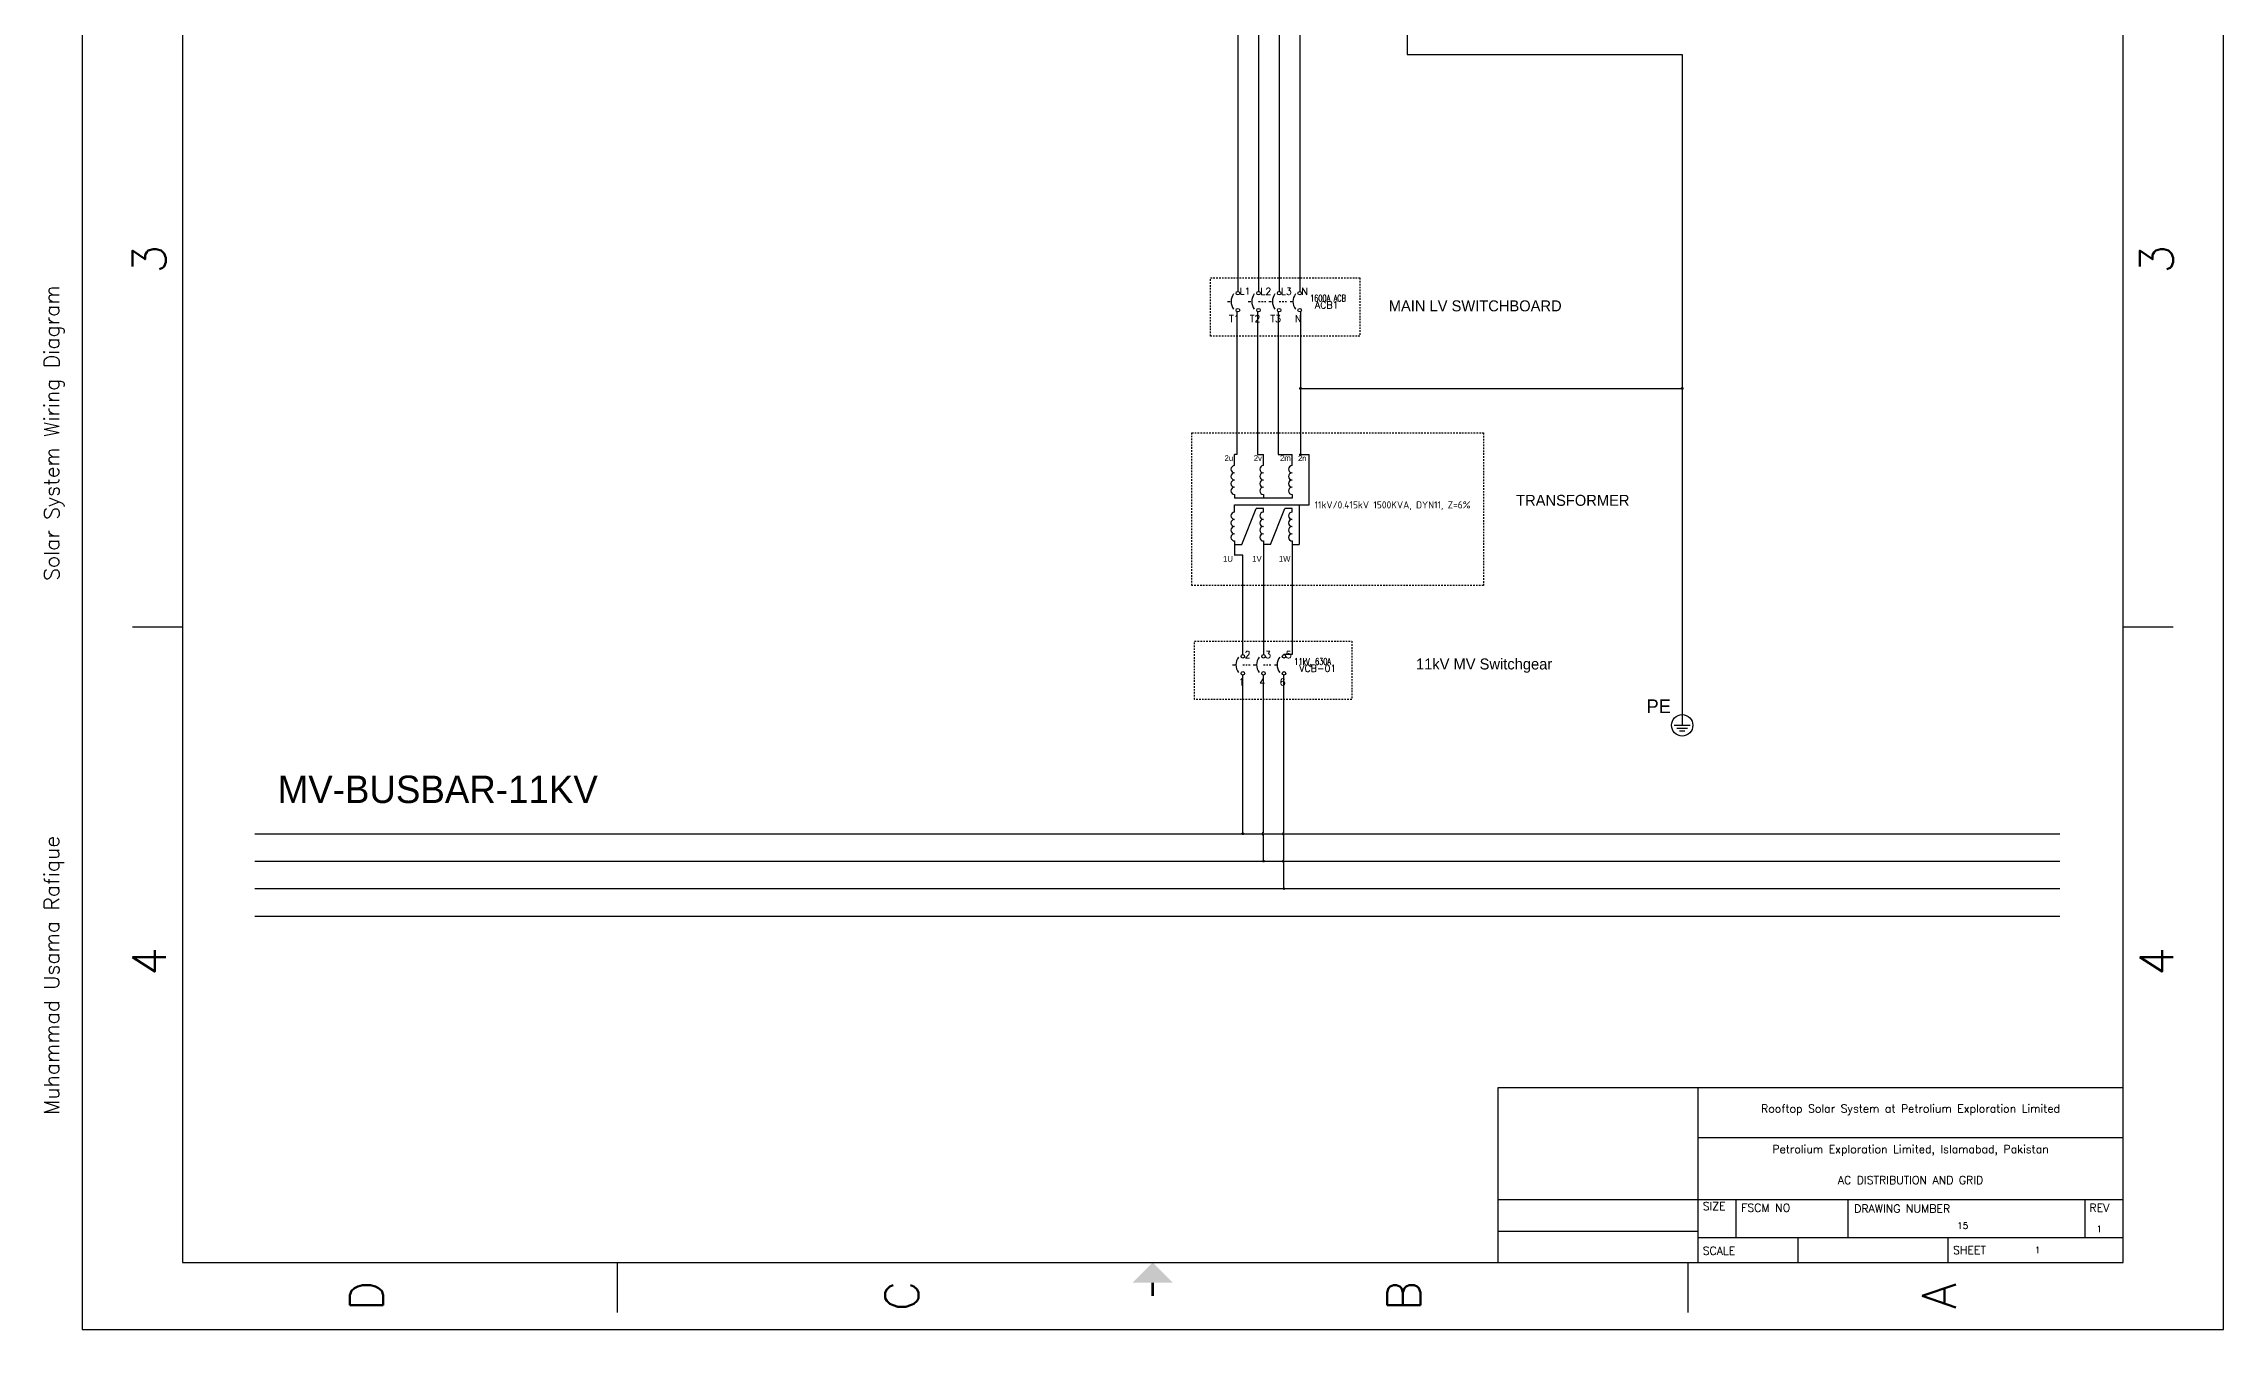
# Model space of a CAD drawing. Extents: x 1 to 170, y -32 to 186.
# Drawn here: x 1.2 to 170.1, y -31.6 to 68 of the extents above; entities that cross this region are included whole.
import ezdxf
from ezdxf.enums import TextEntityAlignment as Align

# ---------------------------------------------------------------- set-up
doc = ezdxf.new("R2010")
doc.units = 0
doc.header["$MEASUREMENT"] = 0
doc.linetypes.add('HIDDEN2', pattern=[0.1875, 0.125, -0.0625])
for name, color, linetype in [('GRN_12AWG', 3, 'Continuous'), ('LINK', 9, 'HIDDEN2'), ('LOCBOX', 92, 'HIDDEN2'), ('MISC', 2, 'Continuous'), ('RED_12AWG', 1, 'Continuous'), ('RED_18AWG', 1, 'Continuous'), ('SYMS', 7, 'Continuous'), ('TAGS', 51, 'Continuous'), ('TB_LABELS', 1, 'Continuous'), ('TERMS', 4, 'Continuous'), ('Title Block', 7, 'Continuous'), ('Viewport', 7, 'Continuous'), ('WHT_14AWG', 7, 'Continuous')]:
    doc.layers.add(name, color=color, linetype=linetype)
doc.styles.add('Roman', font='romans')
doc.styles.add('WD', font='romans.shx')
doc.styles.add('WD_IEC', font='isocp2.shx', dxfattribs={"width": 0.9, "height": 4})

# ---------------------------------------------------------------- blocks, each defined once
blk = doc.blocks.new('ANSI_border_C')
for p, q in [((20.5, 0.75), (20.5, 2.5)), ((14.25, 0.75), (20.5, 0.75))]:
    blk.add_line(p, q)
at = {"layer": 'Title Block'}
for p, q in [((0, 16), (0, 0)), ((21, 16), (0, 16)), ((21, 0), (21, 16)), ((5.25, 15.25), (5.25, 15.625)), ((15.75, 15.25), (15.75, 15.625)), ((0.5, 15.25), (0.5, 0.75)), ((20.5, 15.25), (0.5, 15.25)), ((15, 15.25), (15, 15)), ((20.5, 0.75), (20.5, 15.25)), ((15, 15), (20.5, 15)), ((0.125, 12), (0.5, 12)), ((20.5, 12), (20.875, 12)), ((0.125, 4), (0.5, 4)), ((20.5, 4), (20.875, 4)), ((0.5, 0.75), (20.5, 0.75)), ((5.25, 0.375), (5.25, 0.75)), ((15.75, 0.375), (15.75, 0.75)), ((0, 0), (21, 0))]:
    blk.add_line(p, q, dxfattribs=at)
at = {"layer": 'Title Block', "const_width": 0.02}
for points in [[(10.5, 15.5), (10.5, 15.4)], [(0.25, 8), (0.35, 8)], [(20.75, 8), (20.65, 8)], [(10.5, 0.5), (10.5, 0.6)]]:
    blk.add_lwpolyline(points, dxfattribs=at)
at = {"layer": 'Title Block'}
for points in [[(10.35, 15.4), (10.65, 15.4), (10.5, 15.25)], [(0.35, 7.85), (0.35, 8.15), (0.5, 8)], [(20.65, 7.85), (20.65, 8.15), (20.5, 8)], [(10.35, 0.6), (10.65, 0.6), (10.5, 0.75)]]:
    blk.add_solid(points, dxfattribs=at)
at = {"layer": 'Title Block', "style": 'Roman'}
for s, p in [('4', (2.75, 15.5)), ('3', (8, 15.5)), ('2', (13, 15.5)), ('1', (18.25, 15.5)), ('D', (0.25, 13.875)), ('D', (20.75, 13.875)), ('C', (0.25, 9.875)), ('C', (20.75, 9.875)), ('B', (0.25, 6.125)), ('B', (20.75, 6.125)), ('A', (0.25, 2.125)), ('A', (20.75, 2.125)), ('4', (2.75, 0.5)), ('3', (8, 0.5)), ('2', (13, 0.5)), ('1', (18.25, 0.5))]:
    blk.add_text(s, height=0.25, dxfattribs=at).set_placement(p, align=Align.MIDDLE_CENTER)
blk.add_text('REVISIONS', height=0.065, dxfattribs=at).set_placement((17.71, 15.083))
blk = doc.blocks.new('JIC_border_C')
at = {"xscale": 10.36509338838034, "yscale": 10.36509338838034, "zscale": 10.36509338838034, "rotation": 90}
blk.add_blockref('ANSI_border_C', (170.06, -31.63), dxfattribs=at)
blk = doc.blocks.new('JIC_tblock_desc_C')
for p, q in [((0, 0), (0, 1.75)), ((-6.25, 0), (0, 0))]:
    blk.add_line(p, q)
at = {"layer": 'Title Block'}
for p, q in [((-6.25, 0), (-6.25, 1.75)), ((-6.25, 1.75), (0, 1.75)), ((-4.25, 0), (-4.25, 1.75)), ((-4.25, 1.25), (0, 1.25)), ((-6.25, 0.63), (0, 0.63)), ((-3.87, 0.25), (-3.87, 0.63)), ((-2.75, 0.25), (-2.75, 0.63)), ((-0.38, 0.25), (-0.38, 0.63)), ((-6.25, 0.315), (-4.25, 0.315)), ((-4.25, 0.25), (0, 0.25)), ((-3.25, 0), (-3.25, 0.25)), ((-1.75, 0), (-1.75, 0.25))]:
    blk.add_line(p, q, dxfattribs=at)
at = {"color": 0, "style": 'Roman', "flags": 8}
for tag, p in [('FNAME', (-20.636, 6.819)), ('REVDATE', (-20.636, 4.106)), ('USER', (-20.636, 1.477))]:
    blk.add_attdef(tag, p, '', height=0.15, rotation=90, dxfattribs=at)
at = {"style": 'WD'}
for tag, p in [('PROJDESC', (-2.125, 1.5)), ('TITLE1', (-2.125, 1.095)), ('TITLE2', (-2.125, 0.785))]:
    blk.add_attdef(tag, text='', height=0.08, dxfattribs=at).set_placement(p, align=Align.CENTER)
at = {"style": 'WD', "flags": 1}
blk.add_attdef('WD_TB', (-5.57, 0.177), '', height=0.086, dxfattribs=at)
at = {"style": 'WD'}
for tag, p in [('SIZE', (-4.162, 0.32)), ('FSCM_NO', (-3.4, 0.337)), ('DWG_NO', (-1.659, 0.337)), ('REV', (-0.265, 0.303)), ('SCALE', (-3.634, 0.069)), ('SHEET', (-0.883, 0.092))]:
    blk.add_attdef(tag, p, '', height=0.065, dxfattribs=at)
at = {"layer": 'TB_LABELS', "style": 'WD'}
for s, p in [('SIZE', (-4.204, 0.604)), ('FSCM NO', (-3.819, 0.588)), ('DRAWING NUMBER', (-2.689, 0.579)), ('REV', (-0.336, 0.588)), ('SCALE', (-4.204, 0.158)), ('SHEET', (-1.701, 0.164))]:
    blk.add_text(s, height=0.08, dxfattribs=at).set_placement(p, align=Align.TOP_LEFT)
blk = doc.blocks.new('HXF1T26')
for p, q in [((-12.5, 0), (-17.5, 0)), ((-12.5, 0), (-13.75, 0)), ((-13.75, 0), (-13.75, -2.5)), ((-13.75, -2.5), (-1.25, -7.5)), ((-2.5, 0), (0, 0)), ((-1.25, -10), (-1.25, -7.5)), ((0, 0), (0, -22.5)), ((3.67, 0), (2.42, 0)), ((2.42, -20), (2.42, 0)), ((13.67, 0), (14.92, 0)), ((13.67, 0), (17.5, 0)), ((-12.5, -10), (-17.5, -10)), ((-13.75, -12.5), (-13.75, -10)), ((-13.75, -12.5), (-1.25, -17.5)), ((-2.5, -10), (-1.25, -10)), ((3.67, -10), (2.42, -10)), ((13.67, -10), (17.5, -10)), ((-12.5, -20), (-17.5, -20)), ((-13.75, -20), (-13.75, -22.5)), ((0, -22.5), (-13.75, -22.5)), ((-2.5, -20), (-1.25, -20)), ((-1.25, -20), (-1.25, -17.5)), ((3.67, -20), (2.42, -20)), ((13.67, -20), (17.5, -20))]:
    blk.add_line(p, q)
for centre in [(-11.25, 0), (-8.75, 0), (-6.25, 0), (-3.75, 0), (4.92, 0), (7.42, 0), (9.92, 0), (12.42, 0), (-11.25, -10), (-8.75, -10), (-6.25, -10), (-3.75, -10), (4.92, -10), (7.42, -10), (9.92, -10), (12.42, -10), (-11.25, -20), (-8.75, -20), (-6.25, -20), (-3.75, -20), (4.92, -20), (7.42, -20), (9.92, -20), (12.42, -20)]:
    blk.add_arc(centre, 1.25, 0, 180)
at = {"style": 'WD_IEC'}
for tag, height, p in [('INST', 2.5, (-18.66, 8.73)), ('LOC', 2.5, (-18.66, 5.73)), ('TAG1', 2.5, (-18.66, 2.73)), ('TERM04', 2, (17.29, 0.53)), ('TERM05', 2, (17.29, -9.47)), ('TERM06', 2, (17.29, -19.47)), ('DESC1', 2.5, (-20.23, -31.2)), ('RATING1', 2.5, (0.05, -27.77)), ('DESC3', 2.5, (-20.23, -37.2)), ('DESC2', 2.5, (-20.23, -34.2))]:
    blk.add_attdef(tag, text='', height=height, dxfattribs=at).set_placement(p, align=Align.RIGHT)
for tag, p in [('TERM01', (-17.71, 0.59)), ('TERM02', (-17.71, -9.41)), ('TERM03', (-17.71, -19.41))]:
    blk.add_attdef(tag, p, '', height=2, dxfattribs=at)
at = {"style": 'WD_IEC', "flags": 1}
for tag, p, height in [('X4TERM01', (-17.5, 0), 0.32), ('MFG', (-0.3, 5.37), 1.5), ('CAT', (-0.3, 2.87), 1.5), ('X1TERM04', (17.5, 0), 0.32), ('X4TERM02', (-17.5, -10), 0.32), ('X1TERM05', (17.5, -10), 0.32), ('X4TERM03', (-17.5, -20), 0.32), ('X1TERM06', (17.5, -20), 0.32), ('ASSYCODE', (19.66, -29.63), 1), ('FAMILY', (19.66, -31.17), 1), ('CATDESC', (19.66, -32.67), 1)]:
    blk.add_attdef(tag, p, '', height=height, dxfattribs=at)
at = {"lineweight": 15, "style": 'WD_IEC'}
blk.add_attdef('XREF', text='', height=2.5, dxfattribs=at).set_placement((-20.23, -28.2), align=Align.RIGHT)
blk.add_attdef('RATING2', (2.21, -27.69), '', height=2.5, dxfattribs=at)
blk = doc.blocks.new('HCB1')
blk.add_line((0, 0.173), (0, 0.126))
for centre in [(-0.155, 0), (0.155, 0)]:
    blk.add_circle(centre, 0.0322)
blk.add_arc((0, -0.109), 0.234, 53.1301, 126.8699)
at = {"style": 'WD', "width": 0.7}
for tag, p in [('INST', (0, 0.826)), ('DESC1', (0, 0.5)), ('DESC2', (0, 0.344)), ('LOC', (0, 0.656)), ('RATING1', (0, -0.188)), ('XREF', (0, -0.344))]:
    blk.add_attdef(tag, text='', height=0.125, dxfattribs=at).set_placement(p, align=Align.CENTER)
at = {"style": 'WD'}
blk.add_attdef('TAG1', text='', height=0.125, dxfattribs=at).set_placement((0, 0.188), align=Align.CENTER)
for tag, p, height, flags in [('X4TERM01', (-0.188, 0), 0.0125, 1), ('X1TERM02', (0.188, 0), 0.0125, 1), ('FAMILY', (0.205, 0.152), 0.01, 9), ('CONTACT', (0.205, 0.133), 0.01, 9)]:
    blk.add_attdef(tag, p, '', height=height, dxfattribs=dict(at, flags=flags))
for tag, p in [('X2LINK', (0, 0.219)), ('X8LINK', (0, 0))]:
    blk.add_attdef(tag, p, '', height=0.01, dxfattribs=at)
at = {"linetype": 'Continuous', "style": 'WD', "flags": 9}
for tag, p in [('ASSYCODE', (0.219, 0.062)), ('MFG', (0.228, 0.089)), ('CAT', (0.23, 0.108))]:
    blk.add_attdef(tag, text='', height=0.01, dxfattribs=at).set_placement(p, align=Align.CENTER)
at = {"linetype": 'Continuous', "style": 'WD', "flags": 8}
blk.add_attdef('TERM01', text='', height=0.125, dxfattribs=at).set_placement((-0.25, -0.031), align=Align.TOP_RIGHT)
blk.add_attdef('TERM02', text='', height=0.125, dxfattribs=at).set_placement((0.25, -0.031), align=Align.TOP_LEFT)
blk = doc.blocks.new('HCB2')
at = {"linetype": 'HIDDEN2'}
blk.add_line((0, 0.187), (0, 0.141), dxfattribs=at)
for centre in [(-0.155, 0), (0.155, 0)]:
    blk.add_circle(centre, 0.0322)
blk.add_arc((0, -0.109), 0.234, 53.1301, 126.8699)
at = {"style": 'WD', "width": 0.7}
for tag, p in [('INST', (0, 0.863)), ('LOC', (0, 0.693)), ('DESC1', (0, 0.537)), ('DESC2', (0, 0.38)), ('RATING1', (0, -0.188)), ('XREF', (0, -0.344))]:
    blk.add_attdef(tag, text='', height=0.125, dxfattribs=at).set_placement(p, align=Align.CENTER)
at = {"style": 'WD'}
blk.add_attdef('TAG2', text='', height=0.125, dxfattribs=at).set_placement((0, 0.224), align=Align.CENTER)
for tag, p, height, flags in [('X4TERM01', (-0.188, 0), 0.0125, 1), ('FAMILY', (0.054, 0.183), 0.01, 9), ('CONTACT', (0.054, 0.159), 0.01, 9), ('X1TERM02', (0.188, 0), 0.0125, 1)]:
    blk.add_attdef(tag, p, '', height=height, dxfattribs=dict(at, flags=flags))
for tag, p in [('X2LINK', (0, 0.219)), ('X8LINK', (0, 0))]:
    blk.add_attdef(tag, p, '', height=0.01, dxfattribs=at)
at = {"linetype": 'Continuous', "style": 'WD', "flags": 8}
blk.add_attdef('TERM01', text='', height=0.125, dxfattribs=at).set_placement((-0.25, -0.031), align=Align.TOP_RIGHT)
blk.add_attdef('TERM02', text='', height=0.125, dxfattribs=at).set_placement((0.25, -0.031), align=Align.TOP_LEFT)
blk = doc.blocks.new('WDDOT')
for radius in [0.03, 0.0187, 0.00929]:
    blk.add_circle((0, 0), radius)
blk = doc.blocks.new('VGND4')
for p, q in [((0, 0), (0, -10)), ((-3.75, -10), (3.75, -10)), ((-2.5, -11.25), (2.5, -11.25)), ((-1.25, -12.5), (1.25, -12.5))]:
    blk.add_line(p, q)
blk.add_circle((0, -10), 5)
at = {"style": 'WD_IEC'}
for tag, p in [('INST', (-5.25, 2.75)), ('LOC', (-5.25, -0.75)), ('TAG1', (-5.25, -4.25))]:
    blk.add_attdef(tag, text='', height=2.5, dxfattribs=at).set_placement(p, align=Align.RIGHT)
at = {"style": 'WD_IEC', "flags": 1}
blk.add_attdef('X2TERM01', (0, 0), '', height=0.32, dxfattribs=at)

msp = doc.modelspace()

# ---------------------------------------------------------------- linework, layer by layer
at = {"layer": 'GRN_12AWG'}
for p, q in [((106.83, 76.26), (106.83, 67.16)), ((106.83, 67.16), (128.14, 67.16)), ((128.14, 67.16), (128.14, 16.83)), ((98.58, 41.28), (128.18, 41.28))]:
    msp.add_line(p, q, dxfattribs=at)
at = {"layer": 'LINK'}
for points in [[(95.33, 48.01), (96, 48.01)], [(96.93, 48.01), (97.59, 48.01)], [(94.11, 19.86), (94.78, 19.86)], [(95.71, 19.86), (96.37, 19.86)]]:
    msp.add_lwpolyline(points, dxfattribs=at)
at = {"layer": 'LOCBOX', "color": 6}
for points in [[(91.6, 49.84), (103.18, 49.84), (103.18, 45.34), (91.6, 45.34)], [(90.16, 37.83), (112.75, 37.83), (112.75, 26.02), (90.16, 26.02)], [(90.38, 21.69), (102.55, 21.69), (102.55, 17.19), (90.38, 17.19)]]:
    msp.add_lwpolyline(points, close=True, dxfattribs=at)
at = {"layer": 'RED_12AWG'}
for p, q in [((98.52, 75.03), (98.52, 62.04)), ((96.93, 73.78), (96.93, 62.04)), ((93.73, 71.27), (93.73, 62.04)), ((95.33, 72.53), (95.33, 62.04)), ((93.73, 62.04), (93.73, 48.81)), ((95.33, 62.04), (95.33, 48.81)), ((96.93, 62.04), (96.93, 48.81)), ((98.52, 62.04), (98.52, 48.81)), ((98.58, 47.23), (98.58, 36.15))]:
    msp.add_line(p, q, dxfattribs=at)
at = {"layer": 'RED_18AWG'}
for p, q in [((93.65, 47.24), (93.65, 38.95)), ((95.26, 47.24), (95.26, 38.95)), ((96.86, 47.24), (96.86, 38.95)), ((93.65, 38.95), (93.65, 36.15)), ((95.26, 38.95), (95.26, 36.15)), ((96.86, 38.95), (96.86, 36.15)), ((93.65, 36.15), (93.47, 36.15)), ((95.26, 36.15), (95.7, 36.15)), ((96.86, 36.15), (97.93, 36.15)), ((94.11, 28.35), (93.48, 28.35)), ((94.11, 20.66), (94.11, 28.35)), ((95.71, 28.35), (95.71, 20.66)), ((97.94, 28.35), (97.94, 20.66)), ((97.94, 20.66), (97.3, 20.66)), ((94.11, 6.77), (94.11, 19.06)), ((95.71, 6.88), (95.71, 19.06)), ((97.3, 6.88), (97.3, 19.06)), ((17.6, 6.77), (157.38, 6.77)), ((95.71, 4.65), (95.71, 6.67)), ((97.3, 4.75), (97.3, 6.67)), ((17.6, 4.65), (157.38, 4.65)), ((97.3, 2.52), (97.3, 4.54)), ((17.6, 2.52), (157.38, 2.52)), ((17.6, 0.4), (157.38, 0.4))]:
    msp.add_line(p, q, dxfattribs=at)
for centre in [(95.71, 6.77), (97.3, 6.77), (97.3, 4.65)]:
    msp.add_arc(centre, 0.106, 90, 270, dxfattribs=at)
at = {"layer": 'WHT_14AWG'}
for p, q in [((98.52, 36.15), (99.26, 36.15)), ((99.26, 32.25), (99.26, 36.15)), ((98.49, 32.25), (99.26, 32.25))]:
    msp.add_line(p, q, dxfattribs=at)

# ---------------------------------------------------------------- block references
ref = msp.add_blockref('JIC_tblock_desc_C', (162.29, -26.45), dxfattribs=dict(xscale=7.7456, yscale=7.7456, zscale=7.7456))
ref.add_attrib('SHEET', '1', (155.45, -25.73), dxfattribs={"height": 0.503, "style": 'WD'})
ref.add_attrib('REV', '1', (160.23, -24.1), dxfattribs={"height": 0.503, "style": 'WD'})
ref.add_attrib('DWG_NO', '15', (149.44, -23.84), dxfattribs={"height": 0.503, "style": 'WD'})
ref.add_attrib('TITLE2', 'AC DISTRIBUTION AND GRID', dxfattribs={"height": 0.6196, "style": 'WD'}).set_placement((145.83, -20.37), align=Align.CENTER)
ref.add_attrib('TITLE1', 'Petrolium Exploration Limited, Islamabad, Pakistan', dxfattribs={"height": 0.6196, "style": 'WD'}).set_placement((145.83, -17.97), align=Align.CENTER)
ref.add_attrib('PROJDESC', 'Rooftop Solar System at Petrolium Exploration Limited', dxfattribs={"height": 0.6196, "style": 'WD'}).set_placement((145.83, -14.83), align=Align.CENTER)
ref.add_attrib('USER', 'Muhammad Usama Rafique', (2.44, -15.01), dxfattribs={"color": 0, "height": 1.1618, "rotation": 90, "style": 'Roman', "flags": 8})
ref.add_attrib('FNAME', 'Solar System Wiring Diagram', (2.44, 26.37), dxfattribs={"color": 0, "height": 1.1618, "rotation": 90, "style": 'Roman', "flags": 8})
at = {"layer": 'SYMS'}
ref = msp.add_blockref('HCB2', (93.73, 48.01), dxfattribs=dict(at, xscale=4.249742647468251, yscale=4.249742647468251, zscale=4.249742647468251, rotation=90))
ref.add_attrib('TERM01', 'T1', dxfattribs={"layer": 'TERMS', "color": 0, "linetype": 'Continuous', "height": 0.531, "style": 'WD', "flags": 8}).set_placement((93.86, 46.95), align=Align.TOP_RIGHT)
ref.add_attrib('TERM02', 'L1', dxfattribs={"layer": 'TERMS', "color": 0, "linetype": 'Continuous', "height": 0.531, "style": 'WD', "flags": 8}).set_placement((93.86, 49.08), align=Align.TOP_LEFT)
ref = msp.add_blockref('HCB2', (95.33, 48.01), dxfattribs=dict(at, xscale=4.249742647468251, yscale=4.249742647468251, zscale=4.249742647468251, rotation=90))
ref.add_attrib('TERM01', 'T2', dxfattribs={"layer": 'TERMS', "color": 0, "linetype": 'Continuous', "height": 0.531, "style": 'WD', "flags": 8}).set_placement((95.47, 46.95), align=Align.TOP_RIGHT)
ref.add_attrib('TERM02', 'L2', dxfattribs={"layer": 'TERMS', "color": 0, "linetype": 'Continuous', "height": 0.531, "style": 'WD', "flags": 8}).set_placement((95.47, 49.07), align=Align.TOP_LEFT)
ref = msp.add_blockref('HCB2', (96.93, 48.01), dxfattribs=dict(at, xscale=4.249742647468251, yscale=4.249742647468251, zscale=4.249742647468251, rotation=90))
ref.add_attrib('TERM01', 'T3', dxfattribs={"layer": 'TERMS', "color": 0, "linetype": 'Continuous', "height": 0.531, "style": 'WD', "flags": 8}).set_placement((97.06, 46.95), align=Align.TOP_RIGHT)
ref.add_attrib('TERM02', 'L3', dxfattribs={"layer": 'TERMS', "color": 0, "linetype": 'Continuous', "height": 0.531, "style": 'WD', "flags": 8}).set_placement((97.06, 49.07), align=Align.TOP_LEFT)
ref = msp.add_blockref('HCB1', (98.52, 48.01), dxfattribs=dict(at, xscale=4.249742647468251, yscale=4.249742647468251, zscale=4.249742647468251, rotation=90))
ref.add_attrib('RATING1', '1600A ACB ', (99.32, 48.01), dxfattribs={"layer": 'MISC', "height": 0.531, "style": 'WD', "width": 0.7})
ref.add_attrib('TERM02', 'N', dxfattribs={"layer": 'TERMS', "color": 0, "linetype": 'Continuous', "height": 0.531, "style": 'WD', "flags": 8}).set_placement((98.65, 49.07), align=Align.TOP_LEFT)
ref.add_attrib('TERM01', 'N', dxfattribs={"layer": 'TERMS', "color": 0, "linetype": 'Continuous', "height": 0.531, "style": 'WD', "flags": 8}).set_placement((98.65, 46.95), align=Align.TOP_RIGHT)
ref.add_attrib('TAG1', '     ACB1', dxfattribs={"layer": 'TAGS', "height": 0.531, "style": 'WD'}).set_placement((97.72, 48.01), align=Align.TOP_LEFT)
at = {"layer": 'SYMS', "xscale": 2.125061623751076, "yscale": 2.125061623751076, "zscale": 2.125061623751076}
for p in [(98.58, 41.28), (128.14, 41.28), (98.58, 36.15), (94.11, 6.77), (95.71, 4.65), (97.3, 2.52)]:
    msp.add_blockref('WDDOT', p, dxfattribs=at)
at = {"layer": 'SYMS'}
ref = msp.add_blockref('HXF1T26', (93.47, 32.25), dxfattribs=dict(at, xscale=0.2229810585786895, yscale=0.2229810585786895, zscale=0.7551625183864953, rotation=90))
ref.add_attrib('RATING1', '11kV/0.415kV 1500KVA, DYN11, Z=6%', dxfattribs={"layer": 'MISC', "height": 0.5575, "style": 'WD_IEC'}).set_placement((99.67, 31.98), (111.74, 31.98), align=Align.FIT)
ref.add_attrib('TERM01', '1U', dxfattribs={"layer": 'TERMS', "height": 0.446}).set_placement((93.34, 28.3), align=Align.TOP_RIGHT)
ref.add_attrib('TERM02', '1V', dxfattribs={"layer": 'TERMS', "height": 0.446}).set_placement((95.57, 28.3), align=Align.TOP_RIGHT)
ref.add_attrib('TERM03', '1W', dxfattribs={"layer": 'TERMS', "height": 0.446}).set_placement((97.8, 28.3), align=Align.TOP_RIGHT)
ref.add_attrib('TERM04', '2u', dxfattribs={"layer": 'TERMS', "height": 0.446}).set_placement((93.36, 36.11), align=Align.TOP_RIGHT)
ref.add_attrib('TERM05', '2v', dxfattribs={"layer": 'TERMS', "height": 0.446}).set_placement((95.59, 36.11), align=Align.TOP_RIGHT)
ref.add_attrib('TERM06', '2m', dxfattribs={"layer": 'TERMS', "height": 0.446}).set_placement((97.82, 36.11), align=Align.TOP_RIGHT)
ref = msp.add_blockref('HCB2', (94.11, 19.86), dxfattribs=dict(at, xscale=4.249742647468251, yscale=4.249742647468251, zscale=4.249742647468251, rotation=90))
ref.add_attrib('TERM01', '1', dxfattribs={"layer": 'TERMS', "color": 0, "linetype": 'Continuous', "height": 0.531, "style": 'WD', "flags": 8}).set_placement((94.25, 18.8), align=Align.TOP_RIGHT)
ref.add_attrib('TERM02', '2', dxfattribs={"layer": 'TERMS', "color": 0, "linetype": 'Continuous', "height": 0.531, "style": 'WD', "flags": 8}).set_placement((94.25, 20.92), align=Align.TOP_LEFT)
ref = msp.add_blockref('HCB2', (95.71, 19.86), dxfattribs=dict(at, xscale=4.249742647468251, yscale=4.249742647468251, zscale=4.249742647468251, rotation=90))
ref.add_attrib('TERM01', '4', dxfattribs={"layer": 'TERMS', "color": 0, "linetype": 'Continuous', "height": 0.531, "style": 'WD', "flags": 8}).set_placement((95.84, 18.8), align=Align.TOP_RIGHT)
ref.add_attrib('TERM02', '3', dxfattribs={"layer": 'TERMS', "color": 0, "linetype": 'Continuous', "height": 0.531, "style": 'WD', "flags": 8}).set_placement((95.84, 20.92), align=Align.TOP_LEFT)
ref = msp.add_blockref('HCB1', (97.3, 19.86), dxfattribs=dict(at, xscale=4.249742647468251, yscale=4.249742647468251, zscale=4.249742647468251, rotation=90))
ref.add_attrib('RATING1', '11kV, 630A', (98.1, 19.86), dxfattribs={"layer": 'MISC', "height": 0.531, "style": 'WD', "width": 0.7})
ref.add_attrib('TERM02', '5', dxfattribs={"layer": 'TERMS', "color": 0, "linetype": 'Continuous', "height": 0.531, "style": 'WD', "flags": 8}).set_placement((97.43, 20.92), align=Align.TOP_LEFT)
ref.add_attrib('TERM01', '6', dxfattribs={"layer": 'TERMS', "color": 0, "linetype": 'Continuous', "height": 0.531, "style": 'WD', "flags": 8}).set_placement((97.43, 18.8), align=Align.TOP_RIGHT)
ref.add_attrib('TAG1', '     VCB-01', dxfattribs={"layer": 'TAGS', "height": 0.5312, "style": 'WD'}).set_placement((96.5, 19.86), align=Align.TOP_LEFT)
ref = msp.add_blockref('VGND4', (128.14, 16.83), dxfattribs=dict(at, xscale=0.165389872769991, yscale=0.165389872769991, zscale=0.165389872769991))
ref.add_attrib('TAG1', 'PE', dxfattribs={"layer": 'TAGS', "color": 0, "height": 1.063}).set_placement((127.27, 16.12), align=Align.RIGHT)
at = {"layer": 'Viewport'}
msp.add_blockref('JIC_border_C', (0, 0), dxfattribs=at)

# ---------------------------------------------------------------- texts
at = {"layer": 'LOCBOX', "color": 6}
for s, p in [('MAIN LV SWITCHBOARD', (112.11, 47)), ('TRANSFORMER', (119.67, 31.93)), ('11kV MV Switchgear', (112.8, 19.25))]:
    msp.add_text(s, height=0.85, dxfattribs=at).set_placement(p, align=Align.BOTTOM_CENTER)
at = {"layer": 'SYMS'}
for s, width, heights, insert, char_height, attachment_point in [('{\\C4;2n}', 0.9663, [0], (98.39, 35.66), 0.425, 7), ('MV-BUSBAR-11KV', 22.8871, [2], (19.36, 11.28), 2.1251, 1)]:
    msp.add_mtext_dynamic_manual_height_columns(s, width=width, gutter_width=1, heights=heights, dxfattribs=dict(at, insert=insert, char_height=char_height, attachment_point=attachment_point))

doc.saveas('drawing.dxf')
